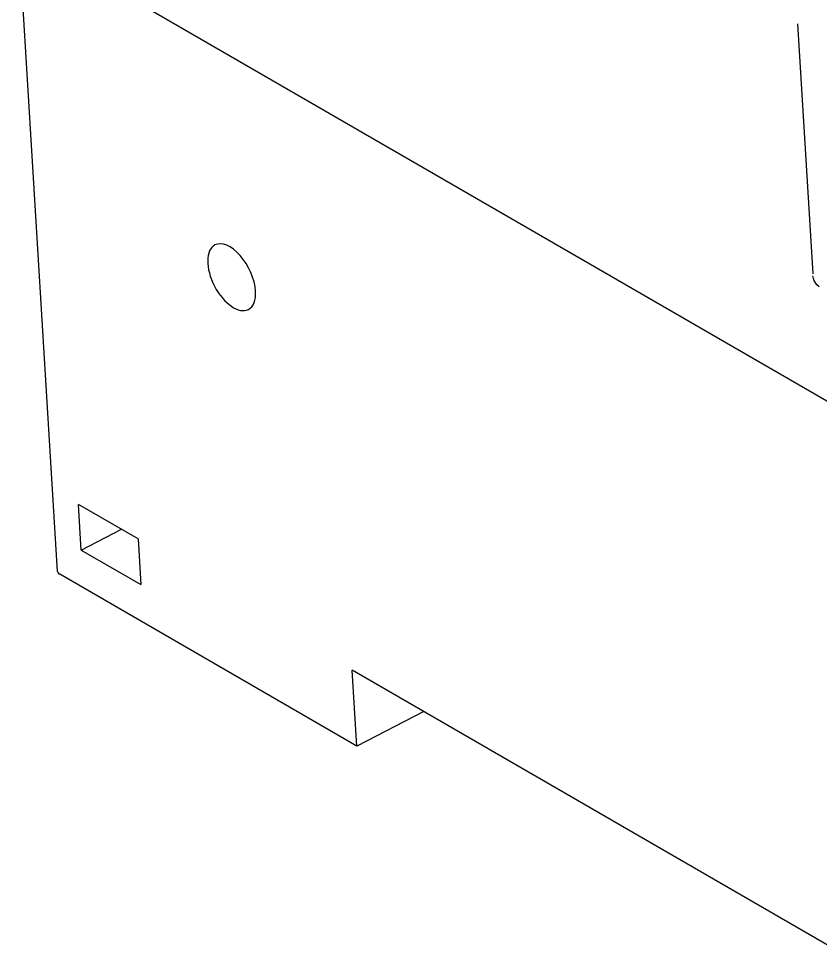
# Model space of a CAD drawing. Extents: x 72 to 370, y -12 to 333.
# Drawn here: x 275 to 319.2, y 247.5 to 298.8 of the extents above; entities that cross this region are included whole.
import ezdxf

# ---------------------------------------------------------------- set-up
doc = ezdxf.new("R2010")
doc.units = 0
doc.layers.get('0').update_dxf_attribs({"linetype": 'CONTINUOUS'})

msp = doc.modelspace()

# ---------------------------------------------------------------- linework, layer by layer
at = {"color": 250}
for p, q in [((277.135315, 268.360809), (274.992523, 303.58847)), ((333.636505, 269.572266), (275.115753, 303.424011)), ((320.072113, 247.476761), (293.376129, 262.91925))]:
    msp.add_line(p, q, dxfattribs=at)
at = {"color": 7}
msp.add_line((333.636505, 269.572266), (275.115753, 303.424011), dxfattribs=at)
at = {"color": 7, "ltscale": 0.344804}
msp.add_line((317.918579, 298.524933), (318.755981, 284.758209), dxfattribs=at)
at = {"color": 250, "ltscale": 0.094953}
for p, q in [((281.580719, 270.147003), (278.29303, 272.048767)), ((278.446075, 269.532532), (281.733765, 267.630737))]:
    msp.add_line(p, q, dxfattribs=at)
at = {"color": 250, "ltscale": 0.063022}
msp.add_line((278.446075, 269.532532), (278.29303, 272.048767), dxfattribs=at)
at = {"color": 250, "ltscale": 0.062328}
msp.add_line((278.446075, 269.532532), (280.659515, 270.679871), dxfattribs=at)
at = {"color": 250, "ltscale": 0.063023}
msp.add_line((281.580719, 270.147003), (281.733765, 267.630737), dxfattribs=at)
at = {"color": 250, "ltscale": 0.472865}
msp.add_line((293.631226, 258.725464), (277.258545, 268.19635), dxfattribs=at)
at = {"color": 250, "ltscale": 0.105038}
msp.add_line((293.631226, 258.725464), (293.376129, 262.91925), dxfattribs=at)
at = {"color": 250, "ltscale": 0.10388}
msp.add_line((297.320282, 260.637695), (293.631226, 258.725464), dxfattribs=at)
at = {"color": 7}
msp.add_lwpolyline([(319.113098, 284.038147), (318.981232, 284.149323), (318.91568, 284.232422), (318.837799, 284.368561), (318.788208, 284.501312), (318.762848, 284.645355)], dxfattribs=at)
at = {"color": 250}
for centre, major_axis, ratio, start_param, end_param in [((286.730408, 284.566833), (0.92041, -1.775635), 0.532106, 0.875926852, 3.141568184), ((286.730408, 284.566833), (0.92041, -1.775635), 0.532106, 3.141568184, 6.283160686), ((286.730408, 284.566833), (0.92041, -1.775635), 0.532106, 6.283160686, 7.159111977), ((277.634399, 268.391174), (0.499084, 0.030365), 0.542115, 3.141587734, 3.827312231)]:
    msp.add_ellipse(centre, major_axis=major_axis, ratio=ratio, start_param=start_param, end_param=end_param, dxfattribs=at)

doc.saveas('drawing.dxf')
